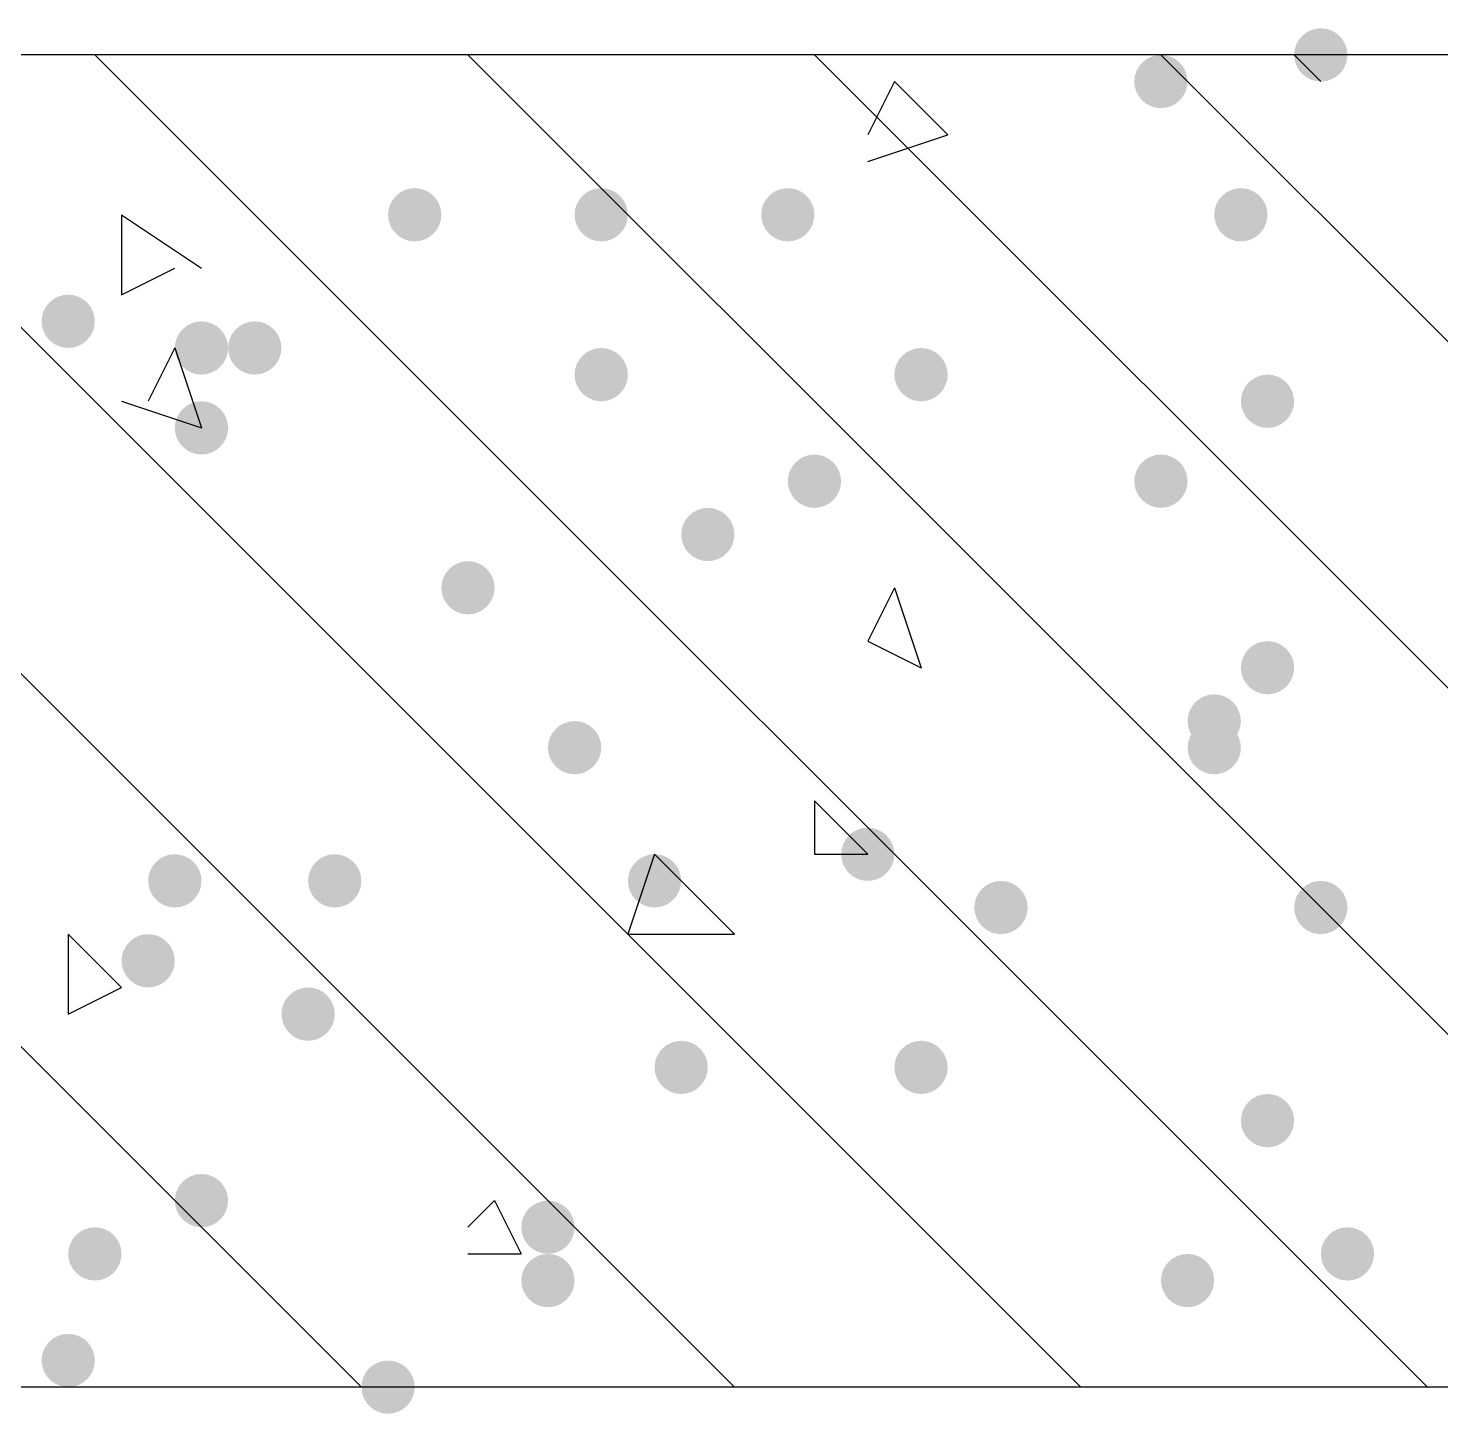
# Model space of a CAD drawing. Header units: inches. Extents: x 11 to 286, y 6 to 196.
# Drawn here: x 141.175 to 143.418, y 109.827 to 112.028 of the extents above; entities that cross this region are included whole.
import ezdxf

# ---------------------------------------------------------------- set-up
doc = ezdxf.new("R2010")
doc.units = ezdxf.units.IN
doc.header["$MEASUREMENT"] = 0
doc.layers.add('PDF_几何图形', color=7, linetype='Continuous')
doc.layers.add('PDF_实体填充', color=7, linetype='Continuous', true_color=0xffffff)

msp = doc.modelspace()

# ---------------------------------------------------------------- hatches: boundary and pattern name
at = {"layer": 'PDF_实体填充', "transparency": 33554559}
h = msp.add_hatch(color=7, dxfattribs=at)
edge = h.paths.add_edge_path(flags=0)
edge.add_spline(control_points=[(143.2701, 111.9858), (143.2701, 111.9625), (143.2511, 111.9434), (143.2278, 111.9434)], knot_values=[0, 0, 0, 0, 1, 1, 1, 1], degree=3, periodic=0)
edge.add_spline(control_points=[(143.2278, 111.9434), (143.2045, 111.9434), (143.1854, 111.9625), (143.1854, 111.9858)], knot_values=[0, 0, 0, 0, 1, 1, 1, 1], degree=3, periodic=0)
edge.add_line((143.1854, 111.9858), (143.1854, 111.9858))
edge.add_spline(control_points=[(143.1854, 111.9858), (143.1854, 112.0091), (143.2045, 112.0281), (143.2278, 112.0281)], knot_values=[0, 0, 0, 0, 1, 1, 1, 1], degree=3, periodic=0)
edge.add_spline(control_points=[(143.2278, 112.0281), (143.2511, 112.0281), (143.2701, 112.0091), (143.2701, 111.9858)], knot_values=[0, 0, 0, 0, 1, 1, 1, 1], degree=3, periodic=0)
edge.add_line((143.2701, 111.9858), (143.2701, 111.9858))
edge.add_line((143.2701, 111.9858), (143.2701, 111.9858))
h = msp.add_hatch(color=7, dxfattribs=at)
edge = h.paths.add_edge_path(flags=0)
edge.add_spline(control_points=[(143.0161, 111.9434), (143.0161, 111.9202), (142.9971, 111.9011), (142.9738, 111.9011)], knot_values=[0, 0, 0, 0, 1, 1, 1, 1], degree=3, periodic=0)
edge.add_spline(control_points=[(142.9738, 111.9011), (142.9505, 111.9011), (142.9314, 111.9202), (142.9314, 111.9434)], knot_values=[0, 0, 0, 0, 1, 1, 1, 1], degree=3, periodic=0)
edge.add_line((142.9314, 111.9434), (142.9314, 111.9434))
edge.add_spline(control_points=[(142.9314, 111.9434), (142.9314, 111.9667), (142.9505, 111.9858), (142.9738, 111.9858)], knot_values=[0, 0, 0, 0, 1, 1, 1, 1], degree=3, periodic=0)
edge.add_spline(control_points=[(142.9738, 111.9858), (142.9971, 111.9858), (143.0161, 111.9667), (143.0161, 111.9434)], knot_values=[0, 0, 0, 0, 1, 1, 1, 1], degree=3, periodic=0)
edge.add_line((143.0161, 111.9434), (143.0161, 111.9434))
edge.add_line((143.0161, 111.9434), (143.0161, 111.9434))
h = msp.add_hatch(color=7, dxfattribs=at)
edge = h.paths.add_edge_path(flags=0)
edge.add_spline(control_points=[(141.8308, 111.7318), (141.8308, 111.7085), (141.8117, 111.6894), (141.7884, 111.6894)], knot_values=[0, 0, 0, 0, 1, 1, 1, 1], degree=3, periodic=0)
edge.add_spline(control_points=[(141.7884, 111.6894), (141.7652, 111.6894), (141.7461, 111.7085), (141.7461, 111.7318)], knot_values=[0, 0, 0, 0, 1, 1, 1, 1], degree=3, periodic=0)
edge.add_line((141.7461, 111.7318), (141.7461, 111.7318))
edge.add_spline(control_points=[(141.7461, 111.7318), (141.7461, 111.7551), (141.7652, 111.7741), (141.7884, 111.7741)], knot_values=[0, 0, 0, 0, 1, 1, 1, 1], degree=3, periodic=0)
edge.add_spline(control_points=[(141.7884, 111.7741), (141.8117, 111.7741), (141.8308, 111.7551), (141.8308, 111.7318)], knot_values=[0, 0, 0, 0, 1, 1, 1, 1], degree=3, periodic=0)
edge.add_line((141.8308, 111.7318), (141.8308, 111.7318))
edge.add_line((141.8308, 111.7318), (141.8308, 111.7318))
h = msp.add_hatch(color=7, dxfattribs=at)
edge = h.paths.add_edge_path(flags=0)
edge.add_spline(control_points=[(142.1271, 111.7318), (142.1271, 111.7085), (142.1081, 111.6894), (142.0848, 111.6894)], knot_values=[0, 0, 0, 0, 1, 1, 1, 1], degree=3, periodic=0)
edge.add_spline(control_points=[(142.0848, 111.6894), (142.0615, 111.6894), (142.0424, 111.7085), (142.0424, 111.7318)], knot_values=[0, 0, 0, 0, 1, 1, 1, 1], degree=3, periodic=0)
edge.add_line((142.0424, 111.7318), (142.0424, 111.7318))
edge.add_spline(control_points=[(142.0424, 111.7318), (142.0424, 111.7551), (142.0615, 111.7741), (142.0848, 111.7741)], knot_values=[0, 0, 0, 0, 1, 1, 1, 1], degree=3, periodic=0)
edge.add_spline(control_points=[(142.0848, 111.7741), (142.1081, 111.7741), (142.1271, 111.7551), (142.1271, 111.7318)], knot_values=[0, 0, 0, 0, 1, 1, 1, 1], degree=3, periodic=0)
edge.add_line((142.1271, 111.7318), (142.1271, 111.7318))
edge.add_line((142.1271, 111.7318), (142.1271, 111.7318))
h = msp.add_hatch(color=7, dxfattribs=at)
edge = h.paths.add_edge_path(flags=0)
edge.add_spline(control_points=[(142.4234, 111.7318), (142.4234, 111.7085), (142.4044, 111.6894), (142.3811, 111.6894)], knot_values=[0, 0, 0, 0, 1, 1, 1, 1], degree=3, periodic=0)
edge.add_spline(control_points=[(142.3811, 111.6894), (142.3578, 111.6894), (142.3388, 111.7085), (142.3388, 111.7318)], knot_values=[0, 0, 0, 0, 1, 1, 1, 1], degree=3, periodic=0)
edge.add_line((142.3388, 111.7318), (142.3388, 111.7318))
edge.add_spline(control_points=[(142.3388, 111.7318), (142.3388, 111.7551), (142.3578, 111.7741), (142.3811, 111.7741)], knot_values=[0, 0, 0, 0, 1, 1, 1, 1], degree=3, periodic=0)
edge.add_spline(control_points=[(142.3811, 111.7741), (142.4044, 111.7741), (142.4234, 111.7551), (142.4234, 111.7318)], knot_values=[0, 0, 0, 0, 1, 1, 1, 1], degree=3, periodic=0)
edge.add_line((142.4234, 111.7318), (142.4234, 111.7318))
edge.add_line((142.4234, 111.7318), (142.4234, 111.7318))
h = msp.add_hatch(color=7, dxfattribs=at)
edge = h.paths.add_edge_path(flags=0)
edge.add_spline(control_points=[(143.1431, 111.7318), (143.1431, 111.7085), (143.1241, 111.6894), (143.1008, 111.6894)], knot_values=[0, 0, 0, 0, 1, 1, 1, 1], degree=3, periodic=0)
edge.add_spline(control_points=[(143.1008, 111.6894), (143.0775, 111.6894), (143.0584, 111.7085), (143.0584, 111.7318)], knot_values=[0, 0, 0, 0, 1, 1, 1, 1], degree=3, periodic=0)
edge.add_line((143.0584, 111.7318), (143.0584, 111.7318))
edge.add_spline(control_points=[(143.0584, 111.7318), (143.0584, 111.7551), (143.0775, 111.7741), (143.1008, 111.7741)], knot_values=[0, 0, 0, 0, 1, 1, 1, 1], degree=3, periodic=0)
edge.add_spline(control_points=[(143.1008, 111.7741), (143.1241, 111.7741), (143.1431, 111.7551), (143.1431, 111.7318)], knot_values=[0, 0, 0, 0, 1, 1, 1, 1], degree=3, periodic=0)
edge.add_line((143.1431, 111.7318), (143.1431, 111.7318))
edge.add_line((143.1431, 111.7318), (143.1431, 111.7318))
h = msp.add_hatch(color=7, dxfattribs=at)
edge = h.paths.add_edge_path(flags=0)
edge.add_spline(control_points=[(141.2804, 111.5624), (141.2804, 111.5392), (141.2614, 111.5201), (141.2381, 111.5201)], knot_values=[0, 0, 0, 0, 1, 1, 1, 1], degree=3, periodic=0)
edge.add_spline(control_points=[(141.2381, 111.5201), (141.2148, 111.5201), (141.1958, 111.5392), (141.1958, 111.5624)], knot_values=[0, 0, 0, 0, 1, 1, 1, 1], degree=3, periodic=0)
edge.add_line((141.1958, 111.5624), (141.1958, 111.5624))
edge.add_spline(control_points=[(141.1958, 111.5624), (141.1958, 111.5857), (141.2148, 111.6048), (141.2381, 111.6048)], knot_values=[0, 0, 0, 0, 1, 1, 1, 1], degree=3, periodic=0)
edge.add_spline(control_points=[(141.2381, 111.6048), (141.2614, 111.6048), (141.2804, 111.5857), (141.2804, 111.5624)], knot_values=[0, 0, 0, 0, 1, 1, 1, 1], degree=3, periodic=0)
edge.add_line((141.2804, 111.5624), (141.2804, 111.5624))
edge.add_line((141.2804, 111.5624), (141.2804, 111.5624))
h = msp.add_hatch(color=7, dxfattribs=at)
edge = h.paths.add_edge_path(flags=0)
edge.add_spline(control_points=[(141.4921, 111.5201), (141.4921, 111.4968), (141.4731, 111.4778), (141.4498, 111.4778)], knot_values=[0, 0, 0, 0, 1, 1, 1, 1], degree=3, periodic=0)
edge.add_spline(control_points=[(141.4498, 111.4778), (141.4265, 111.4778), (141.4074, 111.4968), (141.4074, 111.5201)], knot_values=[0, 0, 0, 0, 1, 1, 1, 1], degree=3, periodic=0)
edge.add_line((141.4074, 111.5201), (141.4074, 111.5201))
edge.add_spline(control_points=[(141.4074, 111.5201), (141.4074, 111.5434), (141.4265, 111.5624), (141.4498, 111.5624)], knot_values=[0, 0, 0, 0, 1, 1, 1, 1], degree=3, periodic=0)
edge.add_spline(control_points=[(141.4498, 111.5624), (141.4731, 111.5624), (141.4921, 111.5434), (141.4921, 111.5201)], knot_values=[0, 0, 0, 0, 1, 1, 1, 1], degree=3, periodic=0)
edge.add_line((141.4921, 111.5201), (141.4921, 111.5201))
edge.add_line((141.4921, 111.5201), (141.4921, 111.5201))
h = msp.add_hatch(color=7, dxfattribs=at)
edge = h.paths.add_edge_path(flags=0)
edge.add_spline(control_points=[(141.5768, 111.5201), (141.5768, 111.4968), (141.5577, 111.4778), (141.5344, 111.4778)], knot_values=[0, 0, 0, 0, 1, 1, 1, 1], degree=3, periodic=0)
edge.add_spline(control_points=[(141.5344, 111.4778), (141.5112, 111.4778), (141.4921, 111.4968), (141.4921, 111.5201)], knot_values=[0, 0, 0, 0, 1, 1, 1, 1], degree=3, periodic=0)
edge.add_line((141.4921, 111.5201), (141.4921, 111.5201))
edge.add_spline(control_points=[(141.4921, 111.5201), (141.4921, 111.5434), (141.5112, 111.5624), (141.5344, 111.5624)], knot_values=[0, 0, 0, 0, 1, 1, 1, 1], degree=3, periodic=0)
edge.add_spline(control_points=[(141.5344, 111.5624), (141.5577, 111.5624), (141.5768, 111.5434), (141.5768, 111.5201)], knot_values=[0, 0, 0, 0, 1, 1, 1, 1], degree=3, periodic=0)
edge.add_line((141.5768, 111.5201), (141.5768, 111.5201))
edge.add_line((141.5768, 111.5201), (141.5768, 111.5201))
h = msp.add_hatch(color=7, dxfattribs=at)
edge = h.paths.add_edge_path(flags=0)
edge.add_spline(control_points=[(142.1271, 111.4778), (142.1271, 111.4545), (142.1081, 111.4354), (142.0848, 111.4354)], knot_values=[0, 0, 0, 0, 1, 1, 1, 1], degree=3, periodic=0)
edge.add_spline(control_points=[(142.0848, 111.4354), (142.0615, 111.4354), (142.0424, 111.4545), (142.0424, 111.4778)], knot_values=[0, 0, 0, 0, 1, 1, 1, 1], degree=3, periodic=0)
edge.add_line((142.0424, 111.4778), (142.0424, 111.4778))
edge.add_spline(control_points=[(142.0424, 111.4778), (142.0424, 111.5011), (142.0615, 111.5201), (142.0848, 111.5201)], knot_values=[0, 0, 0, 0, 1, 1, 1, 1], degree=3, periodic=0)
edge.add_spline(control_points=[(142.0848, 111.5201), (142.1081, 111.5201), (142.1271, 111.5011), (142.1271, 111.4778)], knot_values=[0, 0, 0, 0, 1, 1, 1, 1], degree=3, periodic=0)
edge.add_line((142.1271, 111.4778), (142.1271, 111.4778))
edge.add_line((142.1271, 111.4778), (142.1271, 111.4778))
h = msp.add_hatch(color=7, dxfattribs=at)
edge = h.paths.add_edge_path(flags=0)
edge.add_spline(control_points=[(142.6351, 111.4778), (142.6351, 111.4545), (142.6161, 111.4354), (142.5928, 111.4354)], knot_values=[0, 0, 0, 0, 1, 1, 1, 1], degree=3, periodic=0)
edge.add_spline(control_points=[(142.5928, 111.4354), (142.5695, 111.4354), (142.5504, 111.4545), (142.5504, 111.4778)], knot_values=[0, 0, 0, 0, 1, 1, 1, 1], degree=3, periodic=0)
edge.add_line((142.5504, 111.4778), (142.5504, 111.4778))
edge.add_spline(control_points=[(142.5504, 111.4778), (142.5504, 111.5011), (142.5695, 111.5201), (142.5928, 111.5201)], knot_values=[0, 0, 0, 0, 1, 1, 1, 1], degree=3, periodic=0)
edge.add_spline(control_points=[(142.5928, 111.5201), (142.6161, 111.5201), (142.6351, 111.5011), (142.6351, 111.4778)], knot_values=[0, 0, 0, 0, 1, 1, 1, 1], degree=3, periodic=0)
edge.add_line((142.6351, 111.4778), (142.6351, 111.4778))
edge.add_line((142.6351, 111.4778), (142.6351, 111.4778))
h = msp.add_hatch(color=7, dxfattribs=at)
edge = h.paths.add_edge_path(flags=0)
edge.add_spline(control_points=[(143.1854, 111.4354), (143.1854, 111.4122), (143.1664, 111.3931), (143.1431, 111.3931)], knot_values=[0, 0, 0, 0, 1, 1, 1, 1], degree=3, periodic=0)
edge.add_spline(control_points=[(143.1431, 111.3931), (143.1198, 111.3931), (143.1008, 111.4122), (143.1008, 111.4354)], knot_values=[0, 0, 0, 0, 1, 1, 1, 1], degree=3, periodic=0)
edge.add_line((143.1008, 111.4354), (143.1008, 111.4354))
edge.add_spline(control_points=[(143.1008, 111.4354), (143.1008, 111.4587), (143.1198, 111.4778), (143.1431, 111.4778)], knot_values=[0, 0, 0, 0, 1, 1, 1, 1], degree=3, periodic=0)
edge.add_spline(control_points=[(143.1431, 111.4778), (143.1664, 111.4778), (143.1854, 111.4587), (143.1854, 111.4354)], knot_values=[0, 0, 0, 0, 1, 1, 1, 1], degree=3, periodic=0)
edge.add_line((143.1854, 111.4354), (143.1854, 111.4354))
edge.add_line((143.1854, 111.4354), (143.1854, 111.4354))
h = msp.add_hatch(color=7, dxfattribs=at)
edge = h.paths.add_edge_path(flags=0)
edge.add_spline(control_points=[(141.4921, 111.3931), (141.4921, 111.3698), (141.4731, 111.3508), (141.4498, 111.3508)], knot_values=[0, 0, 0, 0, 1, 1, 1, 1], degree=3, periodic=0)
edge.add_spline(control_points=[(141.4498, 111.3508), (141.4265, 111.3508), (141.4074, 111.3698), (141.4074, 111.3931)], knot_values=[0, 0, 0, 0, 1, 1, 1, 1], degree=3, periodic=0)
edge.add_line((141.4074, 111.3931), (141.4074, 111.3931))
edge.add_spline(control_points=[(141.4074, 111.3931), (141.4074, 111.4164), (141.4265, 111.4354), (141.4498, 111.4354)], knot_values=[0, 0, 0, 0, 1, 1, 1, 1], degree=3, periodic=0)
edge.add_spline(control_points=[(141.4498, 111.4354), (141.4731, 111.4354), (141.4921, 111.4164), (141.4921, 111.3931)], knot_values=[0, 0, 0, 0, 1, 1, 1, 1], degree=3, periodic=0)
edge.add_line((141.4921, 111.3931), (141.4921, 111.3931))
edge.add_line((141.4921, 111.3931), (141.4921, 111.3931))
h = msp.add_hatch(color=7, dxfattribs=at)
edge = h.paths.add_edge_path(flags=0)
edge.add_spline(control_points=[(142.4658, 111.3084), (142.4658, 111.2852), (142.4467, 111.2661), (142.4234, 111.2661)], knot_values=[0, 0, 0, 0, 1, 1, 1, 1], degree=3, periodic=0)
edge.add_spline(control_points=[(142.4234, 111.2661), (142.4002, 111.2661), (142.3811, 111.2852), (142.3811, 111.3084)], knot_values=[0, 0, 0, 0, 1, 1, 1, 1], degree=3, periodic=0)
edge.add_line((142.3811, 111.3084), (142.3811, 111.3084))
edge.add_spline(control_points=[(142.3811, 111.3084), (142.3811, 111.3317), (142.4002, 111.3508), (142.4234, 111.3508)], knot_values=[0, 0, 0, 0, 1, 1, 1, 1], degree=3, periodic=0)
edge.add_spline(control_points=[(142.4234, 111.3508), (142.4467, 111.3508), (142.4658, 111.3317), (142.4658, 111.3084)], knot_values=[0, 0, 0, 0, 1, 1, 1, 1], degree=3, periodic=0)
edge.add_line((142.4658, 111.3084), (142.4658, 111.3084))
edge.add_line((142.4658, 111.3084), (142.4658, 111.3084))
h = msp.add_hatch(color=7, dxfattribs=at)
edge = h.paths.add_edge_path(flags=0)
edge.add_spline(control_points=[(142.4658, 111.3084), (142.4658, 111.2852), (142.4467, 111.2661), (142.4234, 111.2661)], knot_values=[0, 0, 0, 0, 1, 1, 1, 1], degree=3, periodic=0)
edge.add_spline(control_points=[(142.4234, 111.2661), (142.4002, 111.2661), (142.3811, 111.2852), (142.3811, 111.3084)], knot_values=[0, 0, 0, 0, 1, 1, 1, 1], degree=3, periodic=0)
edge.add_line((142.3811, 111.3084), (142.3811, 111.3084))
edge.add_spline(control_points=[(142.3811, 111.3084), (142.3811, 111.3317), (142.4002, 111.3508), (142.4234, 111.3508)], knot_values=[0, 0, 0, 0, 1, 1, 1, 1], degree=3, periodic=0)
edge.add_spline(control_points=[(142.4234, 111.3508), (142.4467, 111.3508), (142.4658, 111.3317), (142.4658, 111.3084)], knot_values=[0, 0, 0, 0, 1, 1, 1, 1], degree=3, periodic=0)
edge.add_line((142.4658, 111.3084), (142.4658, 111.3084))
edge.add_line((142.4658, 111.3084), (142.4658, 111.3084))
h = msp.add_hatch(color=7, dxfattribs=at)
edge = h.paths.add_edge_path(flags=0)
edge.add_spline(control_points=[(143.0161, 111.3084), (143.0161, 111.2852), (142.9971, 111.2661), (142.9738, 111.2661)], knot_values=[0, 0, 0, 0, 1, 1, 1, 1], degree=3, periodic=0)
edge.add_spline(control_points=[(142.9738, 111.2661), (142.9505, 111.2661), (142.9314, 111.2852), (142.9314, 111.3084)], knot_values=[0, 0, 0, 0, 1, 1, 1, 1], degree=3, periodic=0)
edge.add_line((142.9314, 111.3084), (142.9314, 111.3084))
edge.add_spline(control_points=[(142.9314, 111.3084), (142.9314, 111.3317), (142.9505, 111.3508), (142.9738, 111.3508)], knot_values=[0, 0, 0, 0, 1, 1, 1, 1], degree=3, periodic=0)
edge.add_spline(control_points=[(142.9738, 111.3508), (142.9971, 111.3508), (143.0161, 111.3317), (143.0161, 111.3084)], knot_values=[0, 0, 0, 0, 1, 1, 1, 1], degree=3, periodic=0)
edge.add_line((143.0161, 111.3084), (143.0161, 111.3084))
edge.add_line((143.0161, 111.3084), (143.0161, 111.3084))
h = msp.add_hatch(color=7, dxfattribs=at)
edge = h.paths.add_edge_path(flags=0)
edge.add_spline(control_points=[(142.2964, 111.2238), (142.2964, 111.2005), (142.2774, 111.1814), (142.2541, 111.1814)], knot_values=[0, 0, 0, 0, 1, 1, 1, 1], degree=3, periodic=0)
edge.add_spline(control_points=[(142.2541, 111.1814), (142.2308, 111.1814), (142.2118, 111.2005), (142.2118, 111.2238)], knot_values=[0, 0, 0, 0, 1, 1, 1, 1], degree=3, periodic=0)
edge.add_line((142.2118, 111.2238), (142.2118, 111.2238))
edge.add_spline(control_points=[(142.2118, 111.2238), (142.2118, 111.2471), (142.2308, 111.2661), (142.2541, 111.2661)], knot_values=[0, 0, 0, 0, 1, 1, 1, 1], degree=3, periodic=0)
edge.add_spline(control_points=[(142.2541, 111.2661), (142.2774, 111.2661), (142.2964, 111.2471), (142.2964, 111.2238)], knot_values=[0, 0, 0, 0, 1, 1, 1, 1], degree=3, periodic=0)
edge.add_line((142.2964, 111.2238), (142.2964, 111.2238))
edge.add_line((142.2964, 111.2238), (142.2964, 111.2238))
h = msp.add_hatch(color=7, dxfattribs=at)
edge = h.paths.add_edge_path(flags=0)
edge.add_spline(control_points=[(141.9154, 111.1391), (141.9154, 111.1158), (141.8964, 111.0968), (141.8731, 111.0968)], knot_values=[0, 0, 0, 0, 1, 1, 1, 1], degree=3, periodic=0)
edge.add_spline(control_points=[(141.8731, 111.0968), (141.8498, 111.0968), (141.8308, 111.1158), (141.8308, 111.1391)], knot_values=[0, 0, 0, 0, 1, 1, 1, 1], degree=3, periodic=0)
edge.add_line((141.8308, 111.1391), (141.8308, 111.1391))
edge.add_spline(control_points=[(141.8308, 111.1391), (141.8308, 111.1624), (141.8498, 111.1814), (141.8731, 111.1814)], knot_values=[0, 0, 0, 0, 1, 1, 1, 1], degree=3, periodic=0)
edge.add_spline(control_points=[(141.8731, 111.1814), (141.8964, 111.1814), (141.9154, 111.1624), (141.9154, 111.1391)], knot_values=[0, 0, 0, 0, 1, 1, 1, 1], degree=3, periodic=0)
edge.add_line((141.9154, 111.1391), (141.9154, 111.1391))
edge.add_line((141.9154, 111.1391), (141.9154, 111.1391))
h = msp.add_hatch(color=7, dxfattribs=at)
edge = h.paths.add_edge_path(flags=0)
edge.add_spline(control_points=[(143.1854, 111.0121), (143.1854, 110.9888), (143.1664, 110.9698), (143.1431, 110.9698)], knot_values=[0, 0, 0, 0, 1, 1, 1, 1], degree=3, periodic=0)
edge.add_spline(control_points=[(143.1431, 110.9698), (143.1198, 110.9698), (143.1008, 110.9888), (143.1008, 111.0121)], knot_values=[0, 0, 0, 0, 1, 1, 1, 1], degree=3, periodic=0)
edge.add_line((143.1008, 111.0121), (143.1008, 111.0121))
edge.add_spline(control_points=[(143.1008, 111.0121), (143.1008, 111.0354), (143.1198, 111.0544), (143.1431, 111.0544)], knot_values=[0, 0, 0, 0, 1, 1, 1, 1], degree=3, periodic=0)
edge.add_spline(control_points=[(143.1431, 111.0544), (143.1664, 111.0544), (143.1854, 111.0354), (143.1854, 111.0121)], knot_values=[0, 0, 0, 0, 1, 1, 1, 1], degree=3, periodic=0)
edge.add_line((143.1854, 111.0121), (143.1854, 111.0121))
edge.add_line((143.1854, 111.0121), (143.1854, 111.0121))
h = msp.add_hatch(color=7, dxfattribs=at)
edge = h.paths.add_edge_path(flags=0)
edge.add_spline(control_points=[(143.1008, 110.9274), (143.1008, 110.9042), (143.0817, 110.8851), (143.0584, 110.8851)], knot_values=[0, 0, 0, 0, 1, 1, 1, 1], degree=3, periodic=0)
edge.add_spline(control_points=[(143.0584, 110.8851), (143.0352, 110.8851), (143.0161, 110.9042), (143.0161, 110.9274)], knot_values=[0, 0, 0, 0, 1, 1, 1, 1], degree=3, periodic=0)
edge.add_line((143.0161, 110.9274), (143.0161, 110.9274))
edge.add_spline(control_points=[(143.0161, 110.9274), (143.0161, 110.9507), (143.0352, 110.9698), (143.0584, 110.9698)], knot_values=[0, 0, 0, 0, 1, 1, 1, 1], degree=3, periodic=0)
edge.add_spline(control_points=[(143.0584, 110.9698), (143.0817, 110.9698), (143.1008, 110.9507), (143.1008, 110.9274)], knot_values=[0, 0, 0, 0, 1, 1, 1, 1], degree=3, periodic=0)
edge.add_line((143.1008, 110.9274), (143.1008, 110.9274))
edge.add_line((143.1008, 110.9274), (143.1008, 110.9274))
h = msp.add_hatch(color=7, dxfattribs=at)
edge = h.paths.add_edge_path(flags=0)
edge.add_spline(control_points=[(142.0848, 110.8851), (142.0848, 110.8618), (142.0657, 110.8428), (142.0424, 110.8428)], knot_values=[0, 0, 0, 0, 1, 1, 1, 1], degree=3, periodic=0)
edge.add_spline(control_points=[(142.0424, 110.8428), (142.0192, 110.8428), (142.0001, 110.8618), (142.0001, 110.8851)], knot_values=[0, 0, 0, 0, 1, 1, 1, 1], degree=3, periodic=0)
edge.add_line((142.0001, 110.8851), (142.0001, 110.8851))
edge.add_spline(control_points=[(142.0001, 110.8851), (142.0001, 110.9084), (142.0192, 110.9274), (142.0424, 110.9274)], knot_values=[0, 0, 0, 0, 1, 1, 1, 1], degree=3, periodic=0)
edge.add_spline(control_points=[(142.0424, 110.9274), (142.0657, 110.9274), (142.0848, 110.9084), (142.0848, 110.8851)], knot_values=[0, 0, 0, 0, 1, 1, 1, 1], degree=3, periodic=0)
edge.add_line((142.0848, 110.8851), (142.0848, 110.8851))
edge.add_line((142.0848, 110.8851), (142.0848, 110.8851))
h = msp.add_hatch(color=7, dxfattribs=at)
edge = h.paths.add_edge_path(flags=0)
edge.add_spline(control_points=[(143.1008, 110.8851), (143.1008, 110.8618), (143.0817, 110.8428), (143.0584, 110.8428)], knot_values=[0, 0, 0, 0, 1, 1, 1, 1], degree=3, periodic=0)
edge.add_spline(control_points=[(143.0584, 110.8428), (143.0352, 110.8428), (143.0161, 110.8618), (143.0161, 110.8851)], knot_values=[0, 0, 0, 0, 1, 1, 1, 1], degree=3, periodic=0)
edge.add_line((143.0161, 110.8851), (143.0161, 110.8851))
edge.add_spline(control_points=[(143.0161, 110.8851), (143.0161, 110.9084), (143.0352, 110.9274), (143.0584, 110.9274)], knot_values=[0, 0, 0, 0, 1, 1, 1, 1], degree=3, periodic=0)
edge.add_spline(control_points=[(143.0584, 110.9274), (143.0817, 110.9274), (143.1008, 110.9084), (143.1008, 110.8851)], knot_values=[0, 0, 0, 0, 1, 1, 1, 1], degree=3, periodic=0)
edge.add_line((143.1008, 110.8851), (143.1008, 110.8851))
edge.add_line((143.1008, 110.8851), (143.1008, 110.8851))
h = msp.add_hatch(color=7, dxfattribs=at)
edge = h.paths.add_edge_path(flags=0)
edge.add_spline(control_points=[(142.5504, 110.7158), (142.5504, 110.6925), (142.5314, 110.6734), (142.5081, 110.6734)], knot_values=[0, 0, 0, 0, 1, 1, 1, 1], degree=3, periodic=0)
edge.add_spline(control_points=[(142.5081, 110.6734), (142.4848, 110.6734), (142.4658, 110.6925), (142.4658, 110.7158)], knot_values=[0, 0, 0, 0, 1, 1, 1, 1], degree=3, periodic=0)
edge.add_line((142.4658, 110.7158), (142.4658, 110.7158))
edge.add_spline(control_points=[(142.4658, 110.7158), (142.4658, 110.7391), (142.4848, 110.7581), (142.5081, 110.7581)], knot_values=[0, 0, 0, 0, 1, 1, 1, 1], degree=3, periodic=0)
edge.add_spline(control_points=[(142.5081, 110.7581), (142.5314, 110.7581), (142.5504, 110.7391), (142.5504, 110.7158)], knot_values=[0, 0, 0, 0, 1, 1, 1, 1], degree=3, periodic=0)
edge.add_line((142.5504, 110.7158), (142.5504, 110.7158))
edge.add_line((142.5504, 110.7158), (142.5504, 110.7158))
h = msp.add_hatch(color=7, dxfattribs=at)
edge = h.paths.add_edge_path(flags=0)
edge.add_spline(control_points=[(141.4498, 110.6734), (141.4498, 110.6502), (141.4307, 110.6311), (141.4074, 110.6311)], knot_values=[0, 0, 0, 0, 1, 1, 1, 1], degree=3, periodic=0)
edge.add_spline(control_points=[(141.4074, 110.6311), (141.3842, 110.6311), (141.3651, 110.6502), (141.3651, 110.6734)], knot_values=[0, 0, 0, 0, 1, 1, 1, 1], degree=3, periodic=0)
edge.add_line((141.3651, 110.6734), (141.3651, 110.6734))
edge.add_spline(control_points=[(141.3651, 110.6734), (141.3651, 110.6967), (141.3842, 110.7158), (141.4074, 110.7158)], knot_values=[0, 0, 0, 0, 1, 1, 1, 1], degree=3, periodic=0)
edge.add_spline(control_points=[(141.4074, 110.7158), (141.4307, 110.7158), (141.4498, 110.6967), (141.4498, 110.6734)], knot_values=[0, 0, 0, 0, 1, 1, 1, 1], degree=3, periodic=0)
edge.add_line((141.4498, 110.6734), (141.4498, 110.6734))
edge.add_line((141.4498, 110.6734), (141.4498, 110.6734))
h = msp.add_hatch(color=7, dxfattribs=at)
edge = h.paths.add_edge_path(flags=0)
edge.add_spline(control_points=[(141.7038, 110.6734), (141.7038, 110.6502), (141.6847, 110.6311), (141.6614, 110.6311)], knot_values=[0, 0, 0, 0, 1, 1, 1, 1], degree=3, periodic=0)
edge.add_spline(control_points=[(141.6614, 110.6311), (141.6382, 110.6311), (141.6191, 110.6502), (141.6191, 110.6734)], knot_values=[0, 0, 0, 0, 1, 1, 1, 1], degree=3, periodic=0)
edge.add_line((141.6191, 110.6734), (141.6191, 110.6734))
edge.add_spline(control_points=[(141.6191, 110.6734), (141.6191, 110.6967), (141.6382, 110.7158), (141.6614, 110.7158)], knot_values=[0, 0, 0, 0, 1, 1, 1, 1], degree=3, periodic=0)
edge.add_spline(control_points=[(141.6614, 110.7158), (141.6847, 110.7158), (141.7038, 110.6967), (141.7038, 110.6734)], knot_values=[0, 0, 0, 0, 1, 1, 1, 1], degree=3, periodic=0)
edge.add_line((141.7038, 110.6734), (141.7038, 110.6734))
edge.add_line((141.7038, 110.6734), (141.7038, 110.6734))
h = msp.add_hatch(color=7, dxfattribs=at)
edge = h.paths.add_edge_path(flags=0)
edge.add_spline(control_points=[(142.2118, 110.6734), (142.2118, 110.6502), (142.1927, 110.6311), (142.1694, 110.6311)], knot_values=[0, 0, 0, 0, 1, 1, 1, 1], degree=3, periodic=0)
edge.add_spline(control_points=[(142.1694, 110.6311), (142.1462, 110.6311), (142.1271, 110.6502), (142.1271, 110.6734)], knot_values=[0, 0, 0, 0, 1, 1, 1, 1], degree=3, periodic=0)
edge.add_line((142.1271, 110.6734), (142.1271, 110.6734))
edge.add_spline(control_points=[(142.1271, 110.6734), (142.1271, 110.6967), (142.1462, 110.7158), (142.1694, 110.7158)], knot_values=[0, 0, 0, 0, 1, 1, 1, 1], degree=3, periodic=0)
edge.add_spline(control_points=[(142.1694, 110.7158), (142.1927, 110.7158), (142.2118, 110.6967), (142.2118, 110.6734)], knot_values=[0, 0, 0, 0, 1, 1, 1, 1], degree=3, periodic=0)
edge.add_line((142.2118, 110.6734), (142.2118, 110.6734))
edge.add_line((142.2118, 110.6734), (142.2118, 110.6734))
h = msp.add_hatch(color=7, dxfattribs=at)
edge = h.paths.add_edge_path(flags=0)
edge.add_spline(control_points=[(142.7621, 110.6311), (142.7621, 110.6078), (142.7431, 110.5888), (142.7198, 110.5888)], knot_values=[0, 0, 0, 0, 1, 1, 1, 1], degree=3, periodic=0)
edge.add_spline(control_points=[(142.7198, 110.5888), (142.6965, 110.5888), (142.6774, 110.6078), (142.6774, 110.6311)], knot_values=[0, 0, 0, 0, 1, 1, 1, 1], degree=3, periodic=0)
edge.add_line((142.6774, 110.6311), (142.6774, 110.6311))
edge.add_spline(control_points=[(142.6774, 110.6311), (142.6774, 110.6544), (142.6965, 110.6734), (142.7198, 110.6734)], knot_values=[0, 0, 0, 0, 1, 1, 1, 1], degree=3, periodic=0)
edge.add_spline(control_points=[(142.7198, 110.6734), (142.7431, 110.6734), (142.7621, 110.6544), (142.7621, 110.6311)], knot_values=[0, 0, 0, 0, 1, 1, 1, 1], degree=3, periodic=0)
edge.add_line((142.7621, 110.6311), (142.7621, 110.6311))
edge.add_line((142.7621, 110.6311), (142.7621, 110.6311))
h = msp.add_hatch(color=7, dxfattribs=at)
edge = h.paths.add_edge_path(flags=0)
edge.add_spline(control_points=[(143.2701, 110.6311), (143.2701, 110.6078), (143.2511, 110.5888), (143.2278, 110.5888)], knot_values=[0, 0, 0, 0, 1, 1, 1, 1], degree=3, periodic=0)
edge.add_spline(control_points=[(143.2278, 110.5888), (143.2045, 110.5888), (143.1854, 110.6078), (143.1854, 110.6311)], knot_values=[0, 0, 0, 0, 1, 1, 1, 1], degree=3, periodic=0)
edge.add_line((143.1854, 110.6311), (143.1854, 110.6311))
edge.add_spline(control_points=[(143.1854, 110.6311), (143.1854, 110.6544), (143.2045, 110.6734), (143.2278, 110.6734)], knot_values=[0, 0, 0, 0, 1, 1, 1, 1], degree=3, periodic=0)
edge.add_spline(control_points=[(143.2278, 110.6734), (143.2511, 110.6734), (143.2701, 110.6544), (143.2701, 110.6311)], knot_values=[0, 0, 0, 0, 1, 1, 1, 1], degree=3, periodic=0)
edge.add_line((143.2701, 110.6311), (143.2701, 110.6311))
edge.add_line((143.2701, 110.6311), (143.2701, 110.6311))
h = msp.add_hatch(color=7, dxfattribs=at)
edge = h.paths.add_edge_path(flags=0)
edge.add_spline(control_points=[(141.4074, 110.5464), (141.4074, 110.5232), (141.3884, 110.5041), (141.3651, 110.5041)], knot_values=[0, 0, 0, 0, 1, 1, 1, 1], degree=3, periodic=0)
edge.add_spline(control_points=[(141.3651, 110.5041), (141.3418, 110.5041), (141.3228, 110.5232), (141.3228, 110.5464)], knot_values=[0, 0, 0, 0, 1, 1, 1, 1], degree=3, periodic=0)
edge.add_line((141.3228, 110.5464), (141.3228, 110.5464))
edge.add_spline(control_points=[(141.3228, 110.5464), (141.3228, 110.5697), (141.3418, 110.5888), (141.3651, 110.5888)], knot_values=[0, 0, 0, 0, 1, 1, 1, 1], degree=3, periodic=0)
edge.add_spline(control_points=[(141.3651, 110.5888), (141.3884, 110.5888), (141.4074, 110.5697), (141.4074, 110.5464)], knot_values=[0, 0, 0, 0, 1, 1, 1, 1], degree=3, periodic=0)
edge.add_line((141.4074, 110.5464), (141.4074, 110.5464))
edge.add_line((141.4074, 110.5464), (141.4074, 110.5464))
h = msp.add_hatch(color=7, dxfattribs=at)
edge = h.paths.add_edge_path(flags=0)
edge.add_spline(control_points=[(141.6614, 110.4618), (141.6614, 110.4385), (141.6424, 110.4194), (141.6191, 110.4194)], knot_values=[0, 0, 0, 0, 1, 1, 1, 1], degree=3, periodic=0)
edge.add_spline(control_points=[(141.6191, 110.4194), (141.5958, 110.4194), (141.5768, 110.4385), (141.5768, 110.4618)], knot_values=[0, 0, 0, 0, 1, 1, 1, 1], degree=3, periodic=0)
edge.add_line((141.5768, 110.4618), (141.5768, 110.4618))
edge.add_spline(control_points=[(141.5768, 110.4618), (141.5768, 110.4851), (141.5958, 110.5041), (141.6191, 110.5041)], knot_values=[0, 0, 0, 0, 1, 1, 1, 1], degree=3, periodic=0)
edge.add_spline(control_points=[(141.6191, 110.5041), (141.6424, 110.5041), (141.6614, 110.4851), (141.6614, 110.4618)], knot_values=[0, 0, 0, 0, 1, 1, 1, 1], degree=3, periodic=0)
edge.add_line((141.6614, 110.4618), (141.6614, 110.4618))
edge.add_line((141.6614, 110.4618), (141.6614, 110.4618))
h = msp.add_hatch(color=7, dxfattribs=at)
edge = h.paths.add_edge_path(flags=0)
edge.add_spline(control_points=[(142.2541, 110.3771), (142.2541, 110.3538), (142.2351, 110.3348), (142.2118, 110.3348)], knot_values=[0, 0, 0, 0, 1, 1, 1, 1], degree=3, periodic=0)
edge.add_spline(control_points=[(142.2118, 110.3348), (142.1885, 110.3348), (142.1694, 110.3538), (142.1694, 110.3771)], knot_values=[0, 0, 0, 0, 1, 1, 1, 1], degree=3, periodic=0)
edge.add_line((142.1694, 110.3771), (142.1694, 110.3771))
edge.add_spline(control_points=[(142.1694, 110.3771), (142.1694, 110.4004), (142.1885, 110.4194), (142.2118, 110.4194)], knot_values=[0, 0, 0, 0, 1, 1, 1, 1], degree=3, periodic=0)
edge.add_spline(control_points=[(142.2118, 110.4194), (142.2351, 110.4194), (142.2541, 110.4004), (142.2541, 110.3771)], knot_values=[0, 0, 0, 0, 1, 1, 1, 1], degree=3, periodic=0)
edge.add_line((142.2541, 110.3771), (142.2541, 110.3771))
edge.add_line((142.2541, 110.3771), (142.2541, 110.3771))
h = msp.add_hatch(color=7, dxfattribs=at)
edge = h.paths.add_edge_path(flags=0)
edge.add_spline(control_points=[(142.6351, 110.3771), (142.6351, 110.3538), (142.6161, 110.3348), (142.5928, 110.3348)], knot_values=[0, 0, 0, 0, 1, 1, 1, 1], degree=3, periodic=0)
edge.add_spline(control_points=[(142.5928, 110.3348), (142.5695, 110.3348), (142.5504, 110.3538), (142.5504, 110.3771)], knot_values=[0, 0, 0, 0, 1, 1, 1, 1], degree=3, periodic=0)
edge.add_line((142.5504, 110.3771), (142.5504, 110.3771))
edge.add_spline(control_points=[(142.5504, 110.3771), (142.5504, 110.4004), (142.5695, 110.4194), (142.5928, 110.4194)], knot_values=[0, 0, 0, 0, 1, 1, 1, 1], degree=3, periodic=0)
edge.add_spline(control_points=[(142.5928, 110.4194), (142.6161, 110.4194), (142.6351, 110.4004), (142.6351, 110.3771)], knot_values=[0, 0, 0, 0, 1, 1, 1, 1], degree=3, periodic=0)
edge.add_line((142.6351, 110.3771), (142.6351, 110.3771))
edge.add_line((142.6351, 110.3771), (142.6351, 110.3771))
h = msp.add_hatch(color=7, dxfattribs=at)
edge = h.paths.add_edge_path(flags=0)
edge.add_spline(control_points=[(143.1854, 110.2924), (143.1854, 110.2692), (143.1664, 110.2501), (143.1431, 110.2501)], knot_values=[0, 0, 0, 0, 1, 1, 1, 1], degree=3, periodic=0)
edge.add_spline(control_points=[(143.1431, 110.2501), (143.1198, 110.2501), (143.1008, 110.2692), (143.1008, 110.2924)], knot_values=[0, 0, 0, 0, 1, 1, 1, 1], degree=3, periodic=0)
edge.add_line((143.1008, 110.2924), (143.1008, 110.2924))
edge.add_spline(control_points=[(143.1008, 110.2924), (143.1008, 110.3157), (143.1198, 110.3348), (143.1431, 110.3348)], knot_values=[0, 0, 0, 0, 1, 1, 1, 1], degree=3, periodic=0)
edge.add_spline(control_points=[(143.1431, 110.3348), (143.1664, 110.3348), (143.1854, 110.3157), (143.1854, 110.2924)], knot_values=[0, 0, 0, 0, 1, 1, 1, 1], degree=3, periodic=0)
edge.add_line((143.1854, 110.2924), (143.1854, 110.2924))
edge.add_line((143.1854, 110.2924), (143.1854, 110.2924))
h = msp.add_hatch(color=7, dxfattribs=at)
edge = h.paths.add_edge_path(flags=0)
edge.add_spline(control_points=[(141.4921, 110.1654), (141.4921, 110.1422), (141.4731, 110.1231), (141.4498, 110.1231)], knot_values=[0, 0, 0, 0, 1, 1, 1, 1], degree=3, periodic=0)
edge.add_spline(control_points=[(141.4498, 110.1231), (141.4265, 110.1231), (141.4074, 110.1422), (141.4074, 110.1654)], knot_values=[0, 0, 0, 0, 1, 1, 1, 1], degree=3, periodic=0)
edge.add_line((141.4074, 110.1654), (141.4074, 110.1654))
edge.add_spline(control_points=[(141.4074, 110.1654), (141.4074, 110.1887), (141.4265, 110.2078), (141.4498, 110.2078)], knot_values=[0, 0, 0, 0, 1, 1, 1, 1], degree=3, periodic=0)
edge.add_spline(control_points=[(141.4498, 110.2078), (141.4731, 110.2078), (141.4921, 110.1887), (141.4921, 110.1654)], knot_values=[0, 0, 0, 0, 1, 1, 1, 1], degree=3, periodic=0)
edge.add_line((141.4921, 110.1654), (141.4921, 110.1654))
edge.add_line((141.4921, 110.1654), (141.4921, 110.1654))
h = msp.add_hatch(color=7, dxfattribs=at)
edge = h.paths.add_edge_path(flags=0)
edge.add_spline(control_points=[(142.0424, 110.1231), (142.0424, 110.0998), (142.0234, 110.0808), (142.0001, 110.0808)], knot_values=[0, 0, 0, 0, 1, 1, 1, 1], degree=3, periodic=0)
edge.add_spline(control_points=[(142.0001, 110.0808), (141.9768, 110.0808), (141.9578, 110.0998), (141.9578, 110.1231)], knot_values=[0, 0, 0, 0, 1, 1, 1, 1], degree=3, periodic=0)
edge.add_line((141.9578, 110.1231), (141.9578, 110.1231))
edge.add_spline(control_points=[(141.9578, 110.1231), (141.9578, 110.1464), (141.9768, 110.1654), (142.0001, 110.1654)], knot_values=[0, 0, 0, 0, 1, 1, 1, 1], degree=3, periodic=0)
edge.add_spline(control_points=[(142.0001, 110.1654), (142.0234, 110.1654), (142.0424, 110.1464), (142.0424, 110.1231)], knot_values=[0, 0, 0, 0, 1, 1, 1, 1], degree=3, periodic=0)
edge.add_line((142.0424, 110.1231), (142.0424, 110.1231))
edge.add_line((142.0424, 110.1231), (142.0424, 110.1231))
h = msp.add_hatch(color=7, dxfattribs=at)
edge = h.paths.add_edge_path(flags=0)
edge.add_spline(control_points=[(141.3228, 110.0808), (141.3228, 110.0575), (141.3037, 110.0384), (141.2804, 110.0384)], knot_values=[0, 0, 0, 0, 1, 1, 1, 1], degree=3, periodic=0)
edge.add_spline(control_points=[(141.2804, 110.0384), (141.2572, 110.0384), (141.2381, 110.0575), (141.2381, 110.0808)], knot_values=[0, 0, 0, 0, 1, 1, 1, 1], degree=3, periodic=0)
edge.add_line((141.2381, 110.0808), (141.2381, 110.0808))
edge.add_spline(control_points=[(141.2381, 110.0808), (141.2381, 110.1041), (141.2572, 110.1231), (141.2804, 110.1231)], knot_values=[0, 0, 0, 0, 1, 1, 1, 1], degree=3, periodic=0)
edge.add_spline(control_points=[(141.2804, 110.1231), (141.3037, 110.1231), (141.3228, 110.1041), (141.3228, 110.0808)], knot_values=[0, 0, 0, 0, 1, 1, 1, 1], degree=3, periodic=0)
edge.add_line((141.3228, 110.0808), (141.3228, 110.0808))
edge.add_line((141.3228, 110.0808), (141.3228, 110.0808))
h = msp.add_hatch(color=7, dxfattribs=at)
edge = h.paths.add_edge_path(flags=0)
edge.add_spline(control_points=[(143.3124, 110.0808), (143.3124, 110.0575), (143.2934, 110.0384), (143.2701, 110.0384)], knot_values=[0, 0, 0, 0, 1, 1, 1, 1], degree=3, periodic=0)
edge.add_spline(control_points=[(143.2701, 110.0384), (143.2468, 110.0384), (143.2278, 110.0575), (143.2278, 110.0808)], knot_values=[0, 0, 0, 0, 1, 1, 1, 1], degree=3, periodic=0)
edge.add_line((143.2278, 110.0808), (143.2278, 110.0808))
edge.add_spline(control_points=[(143.2278, 110.0808), (143.2278, 110.1041), (143.2468, 110.1231), (143.2701, 110.1231)], knot_values=[0, 0, 0, 0, 1, 1, 1, 1], degree=3, periodic=0)
edge.add_spline(control_points=[(143.2701, 110.1231), (143.2934, 110.1231), (143.3124, 110.1041), (143.3124, 110.0808)], knot_values=[0, 0, 0, 0, 1, 1, 1, 1], degree=3, periodic=0)
edge.add_line((143.3124, 110.0808), (143.3124, 110.0808))
edge.add_line((143.3124, 110.0808), (143.3124, 110.0808))
h = msp.add_hatch(color=7, dxfattribs=at)
edge = h.paths.add_edge_path(flags=0)
edge.add_spline(control_points=[(142.0424, 110.0384), (142.0424, 110.0152), (142.0234, 109.9961), (142.0001, 109.9961)], knot_values=[0, 0, 0, 0, 1, 1, 1, 1], degree=3, periodic=0)
edge.add_spline(control_points=[(142.0001, 109.9961), (141.9768, 109.9961), (141.9578, 110.0152), (141.9578, 110.0384)], knot_values=[0, 0, 0, 0, 1, 1, 1, 1], degree=3, periodic=0)
edge.add_line((141.9578, 110.0384), (141.9578, 110.0384))
edge.add_spline(control_points=[(141.9578, 110.0384), (141.9578, 110.0617), (141.9768, 110.0808), (142.0001, 110.0808)], knot_values=[0, 0, 0, 0, 1, 1, 1, 1], degree=3, periodic=0)
edge.add_spline(control_points=[(142.0001, 110.0808), (142.0234, 110.0808), (142.0424, 110.0617), (142.0424, 110.0384)], knot_values=[0, 0, 0, 0, 1, 1, 1, 1], degree=3, periodic=0)
edge.add_line((142.0424, 110.0384), (142.0424, 110.0384))
edge.add_line((142.0424, 110.0384), (142.0424, 110.0384))
h = msp.add_hatch(color=7, dxfattribs=at)
edge = h.paths.add_edge_path(flags=0)
edge.add_spline(control_points=[(143.0584, 110.0384), (143.0584, 110.0152), (143.0394, 109.9961), (143.0161, 109.9961)], knot_values=[0, 0, 0, 0, 1, 1, 1, 1], degree=3, periodic=0)
edge.add_spline(control_points=[(143.0161, 109.9961), (142.9928, 109.9961), (142.9738, 110.0152), (142.9738, 110.0384)], knot_values=[0, 0, 0, 0, 1, 1, 1, 1], degree=3, periodic=0)
edge.add_line((142.9738, 110.0384), (142.9738, 110.0384))
edge.add_spline(control_points=[(142.9738, 110.0384), (142.9738, 110.0617), (142.9928, 110.0808), (143.0161, 110.0808)], knot_values=[0, 0, 0, 0, 1, 1, 1, 1], degree=3, periodic=0)
edge.add_spline(control_points=[(143.0161, 110.0808), (143.0394, 110.0808), (143.0584, 110.0617), (143.0584, 110.0384)], knot_values=[0, 0, 0, 0, 1, 1, 1, 1], degree=3, periodic=0)
edge.add_line((143.0584, 110.0384), (143.0584, 110.0384))
edge.add_line((143.0584, 110.0384), (143.0584, 110.0384))
h = msp.add_hatch(color=7, dxfattribs=at)
edge = h.paths.add_edge_path(flags=0)
edge.add_spline(control_points=[(141.2804, 109.9114), (141.2804, 109.8882), (141.2614, 109.8691), (141.2381, 109.8691)], knot_values=[0, 0, 0, 0, 1, 1, 1, 1], degree=3, periodic=0)
edge.add_spline(control_points=[(141.2381, 109.8691), (141.2148, 109.8691), (141.1958, 109.8882), (141.1958, 109.9114)], knot_values=[0, 0, 0, 0, 1, 1, 1, 1], degree=3, periodic=0)
edge.add_line((141.1958, 109.9114), (141.1958, 109.9114))
edge.add_spline(control_points=[(141.1958, 109.9114), (141.1958, 109.9347), (141.2148, 109.9538), (141.2381, 109.9538)], knot_values=[0, 0, 0, 0, 1, 1, 1, 1], degree=3, periodic=0)
edge.add_spline(control_points=[(141.2381, 109.9538), (141.2614, 109.9538), (141.2804, 109.9347), (141.2804, 109.9114)], knot_values=[0, 0, 0, 0, 1, 1, 1, 1], degree=3, periodic=0)
edge.add_line((141.2804, 109.9114), (141.2804, 109.9114))
edge.add_line((141.2804, 109.9114), (141.2804, 109.9114))
h = msp.add_hatch(color=7, dxfattribs=at)
edge = h.paths.add_edge_path(flags=0)
edge.add_spline(control_points=[(141.7884, 109.8691), (141.7884, 109.8458), (141.7694, 109.8268), (141.7461, 109.8268)], knot_values=[0, 0, 0, 0, 1, 1, 1, 1], degree=3, periodic=0)
edge.add_spline(control_points=[(141.7461, 109.8268), (141.7228, 109.8268), (141.7038, 109.8458), (141.7038, 109.8691)], knot_values=[0, 0, 0, 0, 1, 1, 1, 1], degree=3, periodic=0)
edge.add_line((141.7038, 109.8691), (141.7038, 109.8691))
edge.add_spline(control_points=[(141.7038, 109.8691), (141.7038, 109.8924), (141.7228, 109.9114), (141.7461, 109.9114)], knot_values=[0, 0, 0, 0, 1, 1, 1, 1], degree=3, periodic=0)
edge.add_spline(control_points=[(141.7461, 109.9114), (141.7694, 109.9114), (141.7884, 109.8924), (141.7884, 109.8691)], knot_values=[0, 0, 0, 0, 1, 1, 1, 1], degree=3, periodic=0)
edge.add_line((141.7884, 109.8691), (141.7884, 109.8691))
edge.add_line((141.7884, 109.8691), (141.7884, 109.8691))

# ---------------------------------------------------------------- linework, layer by layer
at = {"layer": 'PDF_几何图形'}
for p, q in [((161.7698, 111.9858), (133.0678, 111.9858)), ((139.5871, 111.9858), (141.7038, 109.8691)), ((140.1798, 111.9858), (142.2964, 109.8691)), ((140.7301, 111.9858), (142.8468, 109.8691)), ((141.2804, 111.9858), (143.3971, 109.8691)), ((141.8731, 111.9858), (143.9898, 109.8691)), ((142.4234, 111.9858), (144.5401, 109.8691)), ((142.9738, 111.9858), (145.0904, 109.8691)), ((143.1854, 111.9858), (143.2278, 111.9434)), ((142.5504, 111.9434), (142.5081, 111.8588)), ((142.5504, 111.9434), (142.6351, 111.8588)), ((142.5081, 111.8164), (142.6351, 111.8588)), ((141.3228, 111.7318), (141.4498, 111.6471)), ((141.3228, 111.7318), (141.3228, 111.6048)), ((141.3228, 111.6048), (141.4074, 111.6471)), ((141.4074, 111.5201), (141.3651, 111.4354)), ((141.4074, 111.5201), (141.4498, 111.3931)), ((141.3228, 111.4354), (141.4498, 111.3931)), ((142.5504, 111.1391), (142.5081, 111.0544)), ((142.5504, 111.1391), (142.5928, 111.0121)), ((142.5081, 111.0544), (142.5928, 111.0121)), ((142.4234, 110.8004), (142.5081, 110.7158)), ((142.4234, 110.8004), (142.4234, 110.7158)), ((142.1694, 110.7158), (142.1271, 110.5888)), ((142.1694, 110.7158), (142.2964, 110.5888)), ((142.4234, 110.7158), (142.5081, 110.7158)), ((141.2381, 110.5888), (141.3228, 110.5041)), ((141.2381, 110.5888), (141.2381, 110.4618)), ((142.1271, 110.5888), (142.2964, 110.5888)), ((141.2381, 110.4618), (141.3228, 110.5041)), ((141.9154, 110.1654), (141.8731, 110.1231)), ((141.9154, 110.1654), (141.9578, 110.0808)), ((141.8731, 110.0808), (141.9578, 110.0808)), ((161.7698, 109.8691), (133.0678, 109.8691))]:
    msp.add_line(p, q, dxfattribs=at)

doc.saveas('drawing.dxf')
